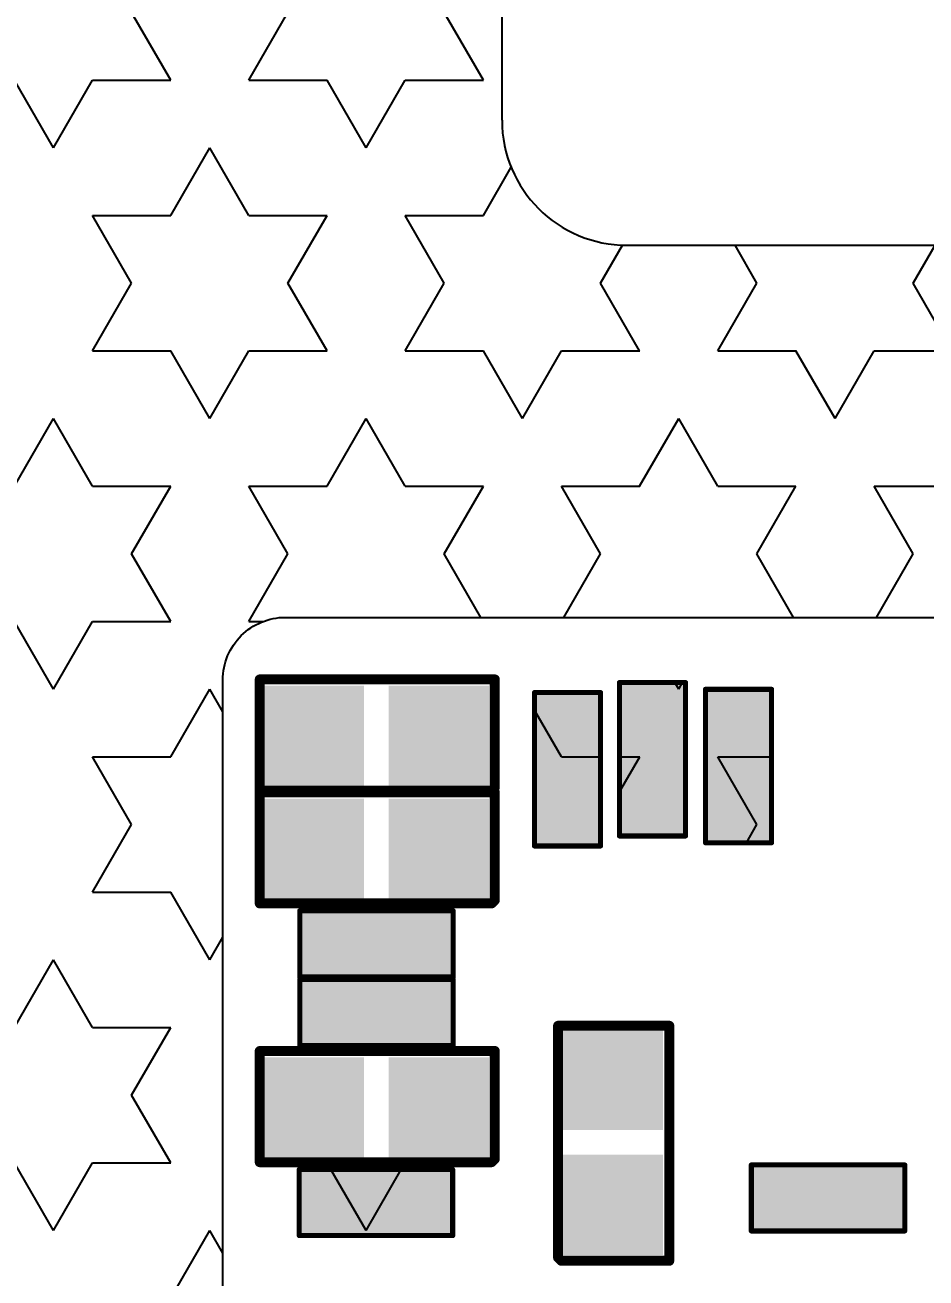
# Model space of a CAD drawing. Header units: inches. Extents: x 265 to 1423, y -753 to -394.
# Drawn here: x 700.71 to 707.91, y -585.49 to -575.47 of the extents above; entities that cross this region are included whole.
import ezdxf

# ---------------------------------------------------------------- set-up
doc = ezdxf.new("R2010")
doc.units = ezdxf.units.IN
doc.header["$LTSCALE"] = 0.909449
doc.header["$MEASUREMENT"] = 0
doc.header["$PDMODE"] = 3
doc.header["$PDSIZE"] = 0.3125
doc.layers.get('0').update_dxf_attribs({"linetype": 'CONTINUOUS'})
doc.layers.get('Defpoints').update_dxf_attribs({"linetype": 'CONTINUOUS'})
for name, color, linetype in [('DIM（标注）', 3, 'CONTINUOUS'), ('TOPLAYER', 1, 'CONTINUOUS'), ('TopOverlay', 2, 'CONTINUOUS'), ('TOPPASTE', 8, 'CONTINUOUS'), ('TOPSOLDER', 216, 'CONTINUOUS')]:
    doc.layers.add(name, color=color, linetype=linetype)
doc.styles.add('CCN-1', font='SimSun.ttf', dxfattribs={"width": 0.85})
doc.styles.add('宋体', font='SimSun.ttf', dxfattribs={"width": 0.8})
doc.dimstyles.new('DIM-CCN', dxfattribs={"dimscale": 0.9, "dimtxt": 1.7, "dimasz": 1.8, "dimexe": 1.5, "dimexo": 0.5, "dimgap": 0.3, "dimtad": 1, "dimzin": 0, "dimdsep": 46, "dimtxsty": 'CCN-1', "dimblk": 'OPEN30', "dimcen": 0.05, "dimclrd": 256, "dimclre": 256, "dimclrt": 256, "dimadec": 0, "dimazin": 0, "dimtfac": 1, "dimtofl": 0, "dimtmove": 0, "dimatfit": 3, "dimldrblk": 'OPEN30', "dimfxl": 1, "dimtolj": 1, "dimtzin": 0, "dimlwd": -1, "dimlwe": -1, "dimarcsym": 0})

# ---------------------------------------------------------------- blocks, each defined once
blk = doc.blocks.new('*D148')
at = {"layer": 'Defpoints', "color": 0, "transparency": 16777216}
for p in [(657.988, -545.595), (715.992, -545.595), (694.972, -606.521)]:
    blk.add_point(p, dxfattribs=at)
at = {"layer": 'DIM（标注）', "transparency": 16777216}
for p, q in [((715.542, -545.595), (657.088, -545.595)), ((657.988, -604.271), (657.988, -547.845)), ((694.522, -606.521), (657.088, -606.521))]:
    blk.add_line(p, q, dxfattribs=at)
for points in [[(657.613, -547.845), (658.363, -547.845), (657.988, -545.595)], [(657.613, -604.271), (658.363, -604.271), (657.988, -606.521)]]:
    blk.add_solid(points, dxfattribs=at)
at = {"layer": 'DIM（标注）', "transparency": 16777216, "insert": (656.505, -576.058), "char_height": 2.25, "attachment_point": 5, "rotation": 90, "style": '宋体'}
blk.add_mtext('\\A1;60.93%%P0.5', dxfattribs=at)
blk = doc.blocks.new('_Open30')
at = {"color": 0, "linetype": 'ByBlock', "lineweight": -2}
for p, q in [((-1, 0.2679), (0, 0)), ((0, 0), (-1, -0.2679)), ((0, 0), (-1, 0))]:
    blk.add_line(p, q, dxfattribs=at)
blk = doc.blocks.new('0402S_1')
at = {"layer": 'TOPLAYER'}
for points in [[(0.310452, 0.305018), (-0.289547, 0.305018), (0.310451, -0.29498), (-0.289547, -0.29498)], [(1.310449, 0.305018), (0.710451, 0.305018), (1.310449, -0.29498), (0.710451, -0.29498)]]:
    blk.add_solid(points, dxfattribs=at)
at = {"layer": 'TopOverlay', "const_width": 0.08001}
for points in [[(-0.421348, 0.457418), (-0.421348, -0.431582)], [(-0.421348, 0.457418), (1.458252, 0.457418)], [(1.458252, 0.457418), (1.458252, -0.406182)], [(-0.421348, -0.431582), (1.432852, -0.431582)], [(1.458252, -0.406182), (1.432852, -0.431582)]]:
    blk.add_lwpolyline(points, dxfattribs=at)
at = {"layer": 'TopOverlay', "const_width": 0.040005}
for points in [[(-0.44135, 0.457418, 1), (-0.401345, 0.457418, 1)], [(-0.44135, 0.457418, 1), (-0.401345, 0.457418, 1)], [(1.43825, 0.457418, 1), (1.478255, 0.457418, 1)], [(1.43825, 0.457418, 1), (1.478255, 0.457418, 1)], [(-0.44135, -0.431582, 1), (-0.401345, -0.431582, 1)], [(-0.44135, -0.431582, 1), (-0.401345, -0.431582, 1)], [(1.41285, -0.431582, 1), (1.452855, -0.431582, 1)], [(1.41285, -0.431582, 1), (1.452855, -0.431582, 1)], [(1.43825, -0.406182, 1), (1.478255, -0.406182, 1)], [(1.43825, -0.406182, 1), (1.478255, -0.406182, 1)]]:
    blk.add_lwpolyline(points, format="xyb", close=True, dxfattribs=at)
at = {"layer": 'TOPPASTE'}
for points in [[(0.310452, 0.305018), (-0.289547, 0.305018), (0.310451, -0.29498), (-0.289547, -0.29498)], [(1.310449, 0.305018), (0.710451, 0.305018), (1.310449, -0.29498), (0.710451, -0.29498)]]:
    blk.add_solid(points, dxfattribs=at)
at = {"layer": 'TOPSOLDER'}
for points in [[(0.412052, 0.406618), (-0.391147, 0.406618), (0.412051, -0.39658), (-0.391147, -0.39658)], [(1.412049, 0.406618), (0.608851, 0.406618), (1.412049, -0.39658), (0.608851, -0.39658)]]:
    blk.add_solid(points, dxfattribs=at)
blk = doc.blocks.new('0201S_2')
at = {"layer": 'TOPLAYER'}
for points in [[(-0.215737, -0.140134), (0.184262, -0.140134), (-0.215737, 0.159865), (0.184262, 0.159865)], [(0.384261, -0.140134), (0.784261, -0.140134), (0.384261, 0.159865), (0.784261, 0.159865)]]:
    blk.add_solid(points, dxfattribs=at)
at = {"layer": 'TopOverlay', "const_width": 0.04064}
for points in [[(-0.327599, 0.273797), (-0.327599, -0.254193)], [(-0.327599, 0.273797), (-0.102809, 0.273797)], [(-0.325364, 0.273797), (-0.058689, 0.273797)], [(-0.215534, 0.273797), (0.887461, 0.273797)], [(0.887461, 0.273797), (0.899526, 0.273797)], [(0.899526, 0.273797), (0.899526, -0.254523)], [(-0.327269, -0.254523), (0.899526, -0.254523)]]:
    blk.add_lwpolyline(points, dxfattribs=at)
at = {"layer": 'TopOverlay', "const_width": 0.02032}
for points in [[(-0.337759, 0.273797, 1), (-0.317439, 0.273797, 1)], [(-0.337759, 0.273797, 1), (-0.317439, 0.273797, 1)], [(-0.335524, 0.273797, 1), (-0.315204, 0.273797, 1)], [(-0.225694, 0.273797, 1), (-0.205374, 0.273797, 1)], [(-0.112969, 0.273797, 1), (-0.092649, 0.273797, 1)], [(-0.068849, 0.273797, 1), (-0.048529, 0.273797, 1)], [(0.877301, 0.273797, 1), (0.897621, 0.273797, 1)], [(0.877301, 0.273797, 1), (0.897621, 0.273797, 1)], [(0.889366, 0.273797, 1), (0.909686, 0.273797, 1)], [(0.889366, 0.273797, 1), (0.909686, 0.273797, 1)], [(-0.337759, -0.254193, 1), (-0.317439, -0.254193, 1)], [(-0.337429, -0.254523, 1), (-0.317109, -0.254523, 1)], [(0.889366, -0.254523, 1), (0.909686, -0.254523, 1)], [(0.889366, -0.254523, 1), (0.909686, -0.254523, 1)]]:
    blk.add_lwpolyline(points, format="xyb", close=True, dxfattribs=at)
at = {"layer": 'TOPPASTE'}
for points in [[(-0.215737, -0.140134), (0.184262, -0.140134), (-0.215737, 0.159865), (0.184262, 0.159865)], [(0.384261, -0.140134), (0.784261, -0.140134), (0.384261, 0.159865), (0.784261, 0.159865)]]:
    blk.add_solid(points, dxfattribs=at)
at = {"layer": 'TOPSOLDER'}
for points in [[(-0.317337, -0.241734), (0.285862, -0.241734), (-0.317337, 0.261465), (0.285862, 0.261465)], [(0.282661, -0.241734), (0.885861, -0.241734), (0.282661, 0.261465), (0.885861, 0.261465)]]:
    blk.add_solid(points, dxfattribs=at)
blk = doc.blocks.new('0201S_3')
at = {"layer": 'TOPLAYER'}
for points in [[(-0.215737, -0.140134), (0.184262, -0.140134), (-0.215737, 0.159865), (0.184262, 0.159865)], [(0.384261, -0.140134), (0.784261, -0.140134), (0.384261, 0.159865), (0.784261, 0.159865)]]:
    blk.add_solid(points, dxfattribs=at)
at = {"layer": 'TopOverlay', "const_width": 0.04064}
for points in [[(-0.327599, 0.273797), (-0.327599, -0.254193)], [(-0.327599, 0.273797), (-0.102809, 0.273797)], [(-0.325364, 0.273797), (-0.058689, 0.273797)], [(-0.215534, 0.273797), (0.887461, 0.273797)], [(0.887461, 0.273797), (0.899526, 0.273797)], [(0.899526, 0.273797), (0.899526, -0.254523)], [(-0.327269, -0.254523), (0.899526, -0.254523)]]:
    blk.add_lwpolyline(points, dxfattribs=at)
at = {"layer": 'TopOverlay', "const_width": 0.02032}
for points in [[(-0.337759, 0.273797, 1), (-0.317439, 0.273797, 1)], [(-0.337759, 0.273797, 1), (-0.317439, 0.273797, 1)], [(-0.335524, 0.273797, 1), (-0.315204, 0.273797, 1)], [(-0.225694, 0.273797, 1), (-0.205374, 0.273797, 1)], [(-0.112969, 0.273797, 1), (-0.092649, 0.273797, 1)], [(-0.068849, 0.273797, 1), (-0.048529, 0.273797, 1)], [(0.877301, 0.273797, 1), (0.897621, 0.273797, 1)], [(0.877301, 0.273797, 1), (0.897621, 0.273797, 1)], [(0.889366, 0.273797, 1), (0.909686, 0.273797, 1)], [(0.889366, 0.273797, 1), (0.909686, 0.273797, 1)], [(-0.337759, -0.254193, 1), (-0.317439, -0.254193, 1)], [(-0.337429, -0.254523, 1), (-0.317109, -0.254523, 1)], [(0.889366, -0.254523, 1), (0.909686, -0.254523, 1)], [(0.889366, -0.254523, 1), (0.909686, -0.254523, 1)]]:
    blk.add_lwpolyline(points, format="xyb", close=True, dxfattribs=at)
at = {"layer": 'TOPPASTE'}
for points in [[(-0.215737, -0.140134), (0.184262, -0.140134), (-0.215737, 0.159865), (0.184262, 0.159865)], [(0.384261, -0.140134), (0.784261, -0.140134), (0.384261, 0.159865), (0.784261, 0.159865)]]:
    blk.add_solid(points, dxfattribs=at)
at = {"layer": 'TOPSOLDER'}
for points in [[(-0.317337, -0.241734), (0.285862, -0.241734), (-0.317337, 0.261465), (0.285862, 0.261465)], [(0.282661, -0.241734), (0.885861, -0.241734), (0.282661, 0.261465), (0.885861, 0.261465)]]:
    blk.add_solid(points, dxfattribs=at)
blk = doc.blocks.new('0402S_4')
at = {"layer": 'TOPLAYER'}
for points in [[(0.310452, 0.305018), (-0.289547, 0.305018), (0.310451, -0.29498), (-0.289547, -0.29498)], [(1.310449, 0.305018), (0.710451, 0.305018), (1.310449, -0.29498), (0.710451, -0.29498)]]:
    blk.add_solid(points, dxfattribs=at)
at = {"layer": 'TopOverlay', "const_width": 0.08001}
for points in [[(-0.421348, 0.457418), (-0.421348, -0.431582)], [(-0.421348, 0.457418), (1.458252, 0.457418)], [(1.458252, 0.457418), (1.458252, -0.406182)], [(-0.421348, -0.431582), (1.432852, -0.431582)], [(1.458252, -0.406182), (1.432852, -0.431582)]]:
    blk.add_lwpolyline(points, dxfattribs=at)
at = {"layer": 'TopOverlay', "const_width": 0.040005}
for points in [[(-0.44135, 0.457418, 1), (-0.401345, 0.457418, 1)], [(-0.44135, 0.457418, 1), (-0.401345, 0.457418, 1)], [(1.43825, 0.457418, 1), (1.478255, 0.457418, 1)], [(1.43825, 0.457418, 1), (1.478255, 0.457418, 1)], [(-0.44135, -0.431582, 1), (-0.401345, -0.431582, 1)], [(-0.44135, -0.431582, 1), (-0.401345, -0.431582, 1)], [(1.41285, -0.431582, 1), (1.452855, -0.431582, 1)], [(1.41285, -0.431582, 1), (1.452855, -0.431582, 1)], [(1.43825, -0.406182, 1), (1.478255, -0.406182, 1)], [(1.43825, -0.406182, 1), (1.478255, -0.406182, 1)]]:
    blk.add_lwpolyline(points, format="xyb", close=True, dxfattribs=at)
at = {"layer": 'TOPPASTE'}
for points in [[(0.310452, 0.305018), (-0.289547, 0.305018), (0.310451, -0.29498), (-0.289547, -0.29498)], [(1.310449, 0.305018), (0.710451, 0.305018), (1.310449, -0.29498), (0.710451, -0.29498)]]:
    blk.add_solid(points, dxfattribs=at)
at = {"layer": 'TOPSOLDER'}
for points in [[(0.412052, 0.406618), (-0.391147, 0.406618), (0.412051, -0.39658), (-0.391147, -0.39658)], [(1.412049, 0.406618), (0.608851, 0.406618), (1.412049, -0.39658), (0.608851, -0.39658)]]:
    blk.add_solid(points, dxfattribs=at)
blk = doc.blocks.new('0201S_5')
at = {"layer": 'TOPLAYER'}
for points in [[(-0.215737, -0.140134), (0.184262, -0.140134), (-0.215737, 0.159865), (0.184262, 0.159865)], [(0.384261, -0.140134), (0.784261, -0.140134), (0.384261, 0.159865), (0.784261, 0.159865)]]:
    blk.add_solid(points, dxfattribs=at)
at = {"layer": 'TopOverlay', "const_width": 0.04064}
for points in [[(-0.102809, 0.273797), (-0.327599, 0.273797)], [(-0.327599, -0.254193), (-0.327599, 0.273797)], [(-0.058689, 0.273797), (-0.325364, 0.273797)], [(0.887461, 0.273797), (-0.215534, 0.273797)], [(0.899526, 0.273797), (0.887461, 0.273797)], [(0.899526, -0.254523), (0.899526, 0.273797)], [(0.899526, -0.254523), (-0.327269, -0.254523)]]:
    blk.add_lwpolyline(points, dxfattribs=at)
at = {"layer": 'TopOverlay', "const_width": 0.02032}
for points in [[(-0.337759, 0.273797, 1), (-0.317439, 0.273797, 1)], [(-0.337759, 0.273797, 1), (-0.317439, 0.273797, 1)], [(-0.335524, 0.273797, 1), (-0.315204, 0.273797, 1)], [(-0.225694, 0.273797, 1), (-0.205374, 0.273797, 1)], [(-0.112969, 0.273797, 1), (-0.092649, 0.273797, 1)], [(-0.068849, 0.273797, 1), (-0.048529, 0.273797, 1)], [(0.877301, 0.273797, 1), (0.897621, 0.273797, 1)], [(0.877301, 0.273797, 1), (0.897621, 0.273797, 1)], [(0.889366, 0.273797, 1), (0.909686, 0.273797, 1)], [(0.889366, 0.273797, 1), (0.909686, 0.273797, 1)], [(-0.337759, -0.254193, 1), (-0.317439, -0.254193, 1)], [(-0.337429, -0.254523, 1), (-0.317109, -0.254523, 1)], [(0.889366, -0.254523, 1), (0.909686, -0.254523, 1)], [(0.889366, -0.254523, 1), (0.909686, -0.254523, 1)]]:
    blk.add_lwpolyline(points, format="xyb", close=True, dxfattribs=at)
at = {"layer": 'TOPPASTE'}
for points in [[(-0.215737, -0.140134), (0.184262, -0.140134), (-0.215737, 0.159865), (0.184262, 0.159865)], [(0.384261, -0.140134), (0.784261, -0.140134), (0.384261, 0.159865), (0.784261, 0.159865)]]:
    blk.add_solid(points, dxfattribs=at)
at = {"layer": 'TOPSOLDER'}
for points in [[(-0.317337, -0.241734), (0.285862, -0.241734), (-0.317337, 0.261465), (0.285862, 0.261465)], [(0.282661, -0.241734), (0.885861, -0.241734), (0.282661, 0.261465), (0.885861, 0.261465)]]:
    blk.add_solid(points, dxfattribs=at)
blk = doc.blocks.new('0201S_6')
at = {"layer": 'TOPLAYER'}
for points in [[(-0.215737, -0.140134), (0.184262, -0.140134), (-0.215737, 0.159865), (0.184262, 0.159865)], [(0.384261, -0.140134), (0.784261, -0.140134), (0.384261, 0.159865), (0.784261, 0.159865)]]:
    blk.add_solid(points, dxfattribs=at)
at = {"layer": 'TopOverlay', "const_width": 0.04064}
for points in [[(-0.102809, 0.273797), (-0.327599, 0.273797)], [(-0.327599, 0.273797), (-0.327599, -0.254193)], [(-0.058689, 0.273797), (-0.325364, 0.273797)], [(0.887461, 0.273797), (-0.215534, 0.273797)], [(0.899526, 0.273797), (0.887461, 0.273797)], [(0.899526, 0.273797), (0.899526, -0.254523)], [(0.899526, -0.254523), (-0.327269, -0.254523)]]:
    blk.add_lwpolyline(points, dxfattribs=at)
at = {"layer": 'TopOverlay', "const_width": 0.02032}
for points in [[(-0.337759, 0.273797, 1), (-0.317439, 0.273797, 1)], [(-0.337759, 0.273797, 1), (-0.317439, 0.273797, 1)], [(-0.335524, 0.273797, 1), (-0.315204, 0.273797, 1)], [(-0.225694, 0.273797, 1), (-0.205374, 0.273797, 1)], [(-0.112969, 0.273797, 1), (-0.092649, 0.273797, 1)], [(-0.068849, 0.273797, 1), (-0.048529, 0.273797, 1)], [(0.877301, 0.273797, 1), (0.897621, 0.273797, 1)], [(0.877301, 0.273797, 1), (0.897621, 0.273797, 1)], [(0.889366, 0.273797, 1), (0.909686, 0.273797, 1)], [(0.889366, 0.273797, 1), (0.909686, 0.273797, 1)], [(-0.337759, -0.254193, 1), (-0.317439, -0.254193, 1)], [(-0.337429, -0.254523, 1), (-0.317109, -0.254523, 1)], [(0.889366, -0.254523, 1), (0.909686, -0.254523, 1)], [(0.889366, -0.254523, 1), (0.909686, -0.254523, 1)]]:
    blk.add_lwpolyline(points, format="xyb", close=True, dxfattribs=at)
at = {"layer": 'TOPPASTE'}
for points in [[(-0.215737, -0.140134), (0.184262, -0.140134), (-0.215737, 0.159865), (0.184262, 0.159865)], [(0.384261, -0.140134), (0.784261, -0.140134), (0.384261, 0.159865), (0.784261, 0.159865)]]:
    blk.add_solid(points, dxfattribs=at)
at = {"layer": 'TOPSOLDER'}
for points in [[(-0.317337, -0.241734), (0.285862, -0.241734), (-0.317337, 0.261465), (0.285862, 0.261465)], [(0.282661, -0.241734), (0.885861, -0.241734), (0.282661, 0.261465), (0.885861, 0.261465)]]:
    blk.add_solid(points, dxfattribs=at)
blk = doc.blocks.new('0201S_7')
at = {"layer": 'TOPLAYER'}
for points in [[(-0.215737, -0.140134), (0.184262, -0.140134), (-0.215737, 0.159865), (0.184262, 0.159865)], [(0.384261, -0.140134), (0.784261, -0.140134), (0.384261, 0.159865), (0.784261, 0.159865)]]:
    blk.add_solid(points, dxfattribs=at)
at = {"layer": 'TopOverlay', "const_width": 0.04064}
for points in [[(-0.327599, 0.273797), (-0.327599, -0.254193)], [(-0.102809, 0.273797), (-0.327599, 0.273797)], [(-0.058689, 0.273797), (-0.325364, 0.273797)], [(0.887461, 0.273797), (-0.215534, 0.273797)], [(0.899526, 0.273797), (0.887461, 0.273797)], [(0.899526, 0.273797), (0.899526, -0.254523)], [(0.899526, -0.254523), (-0.327269, -0.254523)]]:
    blk.add_lwpolyline(points, dxfattribs=at)
at = {"layer": 'TopOverlay', "const_width": 0.02032}
for points in [[(-0.337759, 0.273797, 1), (-0.317439, 0.273797, 1)], [(-0.337759, 0.273797, 1), (-0.317439, 0.273797, 1)], [(-0.335524, 0.273797, 1), (-0.315204, 0.273797, 1)], [(-0.225694, 0.273797, 1), (-0.205374, 0.273797, 1)], [(-0.112969, 0.273797, 1), (-0.092649, 0.273797, 1)], [(-0.068849, 0.273797, 1), (-0.048529, 0.273797, 1)], [(0.877301, 0.273797, 1), (0.897621, 0.273797, 1)], [(0.877301, 0.273797, 1), (0.897621, 0.273797, 1)], [(0.889366, 0.273797, 1), (0.909686, 0.273797, 1)], [(0.889366, 0.273797, 1), (0.909686, 0.273797, 1)], [(-0.337759, -0.254193, 1), (-0.317439, -0.254193, 1)], [(-0.337429, -0.254523, 1), (-0.317109, -0.254523, 1)], [(0.889366, -0.254523, 1), (0.909686, -0.254523, 1)], [(0.889366, -0.254523, 1), (0.909686, -0.254523, 1)]]:
    blk.add_lwpolyline(points, format="xyb", close=True, dxfattribs=at)
at = {"layer": 'TOPPASTE'}
for points in [[(-0.215737, -0.140134), (0.184262, -0.140134), (-0.215737, 0.159865), (0.184262, 0.159865)], [(0.384261, -0.140134), (0.784261, -0.140134), (0.384261, 0.159865), (0.784261, 0.159865)]]:
    blk.add_solid(points, dxfattribs=at)
at = {"layer": 'TOPSOLDER'}
for points in [[(-0.317337, -0.241734), (0.285862, -0.241734), (-0.317337, 0.261465), (0.285862, 0.261465)], [(0.282661, -0.241734), (0.885861, -0.241734), (0.282661, 0.261465), (0.885861, 0.261465)]]:
    blk.add_solid(points, dxfattribs=at)
blk = doc.blocks.new('0201S_12')
at = {"layer": 'TOPLAYER'}
for points in [[(-0.215737, -0.140134), (0.184262, -0.140134), (-0.215737, 0.159865), (0.184262, 0.159865)], [(0.384261, -0.140134), (0.784261, -0.140134), (0.384261, 0.159865), (0.784261, 0.159865)]]:
    blk.add_solid(points, dxfattribs=at)
at = {"layer": 'TopOverlay', "const_width": 0.04064}
for points in [[(-0.102809, 0.273797), (-0.327599, 0.273797)], [(-0.327599, -0.254193), (-0.327599, 0.273797)], [(-0.058689, 0.273797), (-0.325364, 0.273797)], [(0.887461, 0.273797), (-0.215534, 0.273797)], [(0.899526, 0.273797), (0.887461, 0.273797)], [(0.899526, -0.254523), (0.899526, 0.273797)], [(0.899526, -0.254523), (-0.327269, -0.254523)]]:
    blk.add_lwpolyline(points, dxfattribs=at)
at = {"layer": 'TopOverlay', "const_width": 0.02032}
for points in [[(-0.337759, 0.273797, 1), (-0.317439, 0.273797, 1)], [(-0.337759, 0.273797, 1), (-0.317439, 0.273797, 1)], [(-0.335524, 0.273797, 1), (-0.315204, 0.273797, 1)], [(-0.225694, 0.273797, 1), (-0.205374, 0.273797, 1)], [(-0.112969, 0.273797, 1), (-0.092649, 0.273797, 1)], [(-0.068849, 0.273797, 1), (-0.048529, 0.273797, 1)], [(0.877301, 0.273797, 1), (0.897621, 0.273797, 1)], [(0.877301, 0.273797, 1), (0.897621, 0.273797, 1)], [(0.889366, 0.273797, 1), (0.909686, 0.273797, 1)], [(0.889366, 0.273797, 1), (0.909686, 0.273797, 1)], [(-0.337759, -0.254193, 1), (-0.317439, -0.254193, 1)], [(-0.337429, -0.254523, 1), (-0.317109, -0.254523, 1)], [(0.889366, -0.254523, 1), (0.909686, -0.254523, 1)], [(0.889366, -0.254523, 1), (0.909686, -0.254523, 1)]]:
    blk.add_lwpolyline(points, format="xyb", close=True, dxfattribs=at)
at = {"layer": 'TOPPASTE'}
for points in [[(-0.215737, -0.140134), (0.184262, -0.140134), (-0.215737, 0.159865), (0.184262, 0.159865)], [(0.384261, -0.140134), (0.784261, -0.140134), (0.384261, 0.159865), (0.784261, 0.159865)]]:
    blk.add_solid(points, dxfattribs=at)
at = {"layer": 'TOPSOLDER'}
for points in [[(-0.317337, -0.241734), (0.285862, -0.241734), (-0.317337, 0.261465), (0.285862, 0.261465)], [(0.282661, -0.241734), (0.885861, -0.241734), (0.282661, 0.261465), (0.885861, 0.261465)]]:
    blk.add_solid(points, dxfattribs=at)
blk = doc.blocks.new('0201S_13')
at = {"layer": 'TOPLAYER'}
for points in [[(-0.215737, -0.140134), (0.184262, -0.140134), (-0.215737, 0.159865), (0.184262, 0.159865)], [(0.384261, -0.140134), (0.784261, -0.140134), (0.384261, 0.159865), (0.784261, 0.159865)]]:
    blk.add_solid(points, dxfattribs=at)
at = {"layer": 'TopOverlay', "const_width": 0.04064}
for points in [[(-0.327599, 0.273797), (-0.102809, 0.273797)], [(-0.327599, 0.273797), (-0.327599, -0.254193)], [(-0.325364, 0.273797), (-0.058689, 0.273797)], [(-0.215534, 0.273797), (0.887461, 0.273797)], [(0.887461, 0.273797), (0.899526, 0.273797)], [(0.899526, 0.273797), (0.899526, -0.254523)], [(-0.327269, -0.254523), (0.899526, -0.254523)]]:
    blk.add_lwpolyline(points, dxfattribs=at)
at = {"layer": 'TopOverlay', "const_width": 0.02032}
for points in [[(-0.337759, 0.273797, 1), (-0.317439, 0.273797, 1)], [(-0.337759, 0.273797, 1), (-0.317439, 0.273797, 1)], [(-0.335524, 0.273797, 1), (-0.315204, 0.273797, 1)], [(-0.225694, 0.273797, 1), (-0.205374, 0.273797, 1)], [(-0.112969, 0.273797, 1), (-0.092649, 0.273797, 1)], [(-0.068849, 0.273797, 1), (-0.048529, 0.273797, 1)], [(0.877301, 0.273797, 1), (0.897621, 0.273797, 1)], [(0.877301, 0.273797, 1), (0.897621, 0.273797, 1)], [(0.889366, 0.273797, 1), (0.909686, 0.273797, 1)], [(0.889366, 0.273797, 1), (0.909686, 0.273797, 1)], [(-0.337759, -0.254193, 1), (-0.317439, -0.254193, 1)], [(-0.337429, -0.254523, 1), (-0.317109, -0.254523, 1)], [(0.889366, -0.254523, 1), (0.909686, -0.254523, 1)], [(0.889366, -0.254523, 1), (0.909686, -0.254523, 1)]]:
    blk.add_lwpolyline(points, format="xyb", close=True, dxfattribs=at)
at = {"layer": 'TOPPASTE'}
for points in [[(-0.215737, -0.140134), (0.184262, -0.140134), (-0.215737, 0.159865), (0.184262, 0.159865)], [(0.384261, -0.140134), (0.784261, -0.140134), (0.384261, 0.159865), (0.784261, 0.159865)]]:
    blk.add_solid(points, dxfattribs=at)
at = {"layer": 'TOPSOLDER'}
for points in [[(-0.317337, -0.241734), (0.285862, -0.241734), (-0.317337, 0.261465), (0.285862, 0.261465)], [(0.282661, -0.241734), (0.885861, -0.241734), (0.282661, 0.261465), (0.885861, 0.261465)]]:
    blk.add_solid(points, dxfattribs=at)
blk = doc.blocks.new('0402S_19')
at = {"layer": 'TOPLAYER'}
for points in [[(0.310452, 0.305018), (-0.289547, 0.305018), (0.310451, -0.29498), (-0.289547, -0.29498)], [(1.310449, 0.305018), (0.710451, 0.305018), (1.310449, -0.29498), (0.710451, -0.29498)]]:
    blk.add_solid(points, dxfattribs=at)
at = {"layer": 'TopOverlay', "const_width": 0.08001}
for points in [[(-0.421348, 0.457418), (-0.421348, -0.431582)], [(-0.421348, 0.457418), (1.458252, 0.457418)], [(1.458252, 0.457418), (1.458252, -0.406182)], [(-0.421348, -0.431582), (1.432852, -0.431582)], [(1.458252, -0.406182), (1.432852, -0.431582)]]:
    blk.add_lwpolyline(points, dxfattribs=at)
at = {"layer": 'TopOverlay', "const_width": 0.040005}
for points in [[(-0.44135, 0.457418, 1), (-0.401345, 0.457418, 1)], [(-0.44135, 0.457418, 1), (-0.401345, 0.457418, 1)], [(1.43825, 0.457418, 1), (1.478255, 0.457418, 1)], [(1.43825, 0.457418, 1), (1.478255, 0.457418, 1)], [(-0.44135, -0.431582, 1), (-0.401345, -0.431582, 1)], [(-0.44135, -0.431582, 1), (-0.401345, -0.431582, 1)], [(1.41285, -0.431582, 1), (1.452855, -0.431582, 1)], [(1.41285, -0.431582, 1), (1.452855, -0.431582, 1)], [(1.43825, -0.406182, 1), (1.478255, -0.406182, 1)], [(1.43825, -0.406182, 1), (1.478255, -0.406182, 1)]]:
    blk.add_lwpolyline(points, format="xyb", close=True, dxfattribs=at)
at = {"layer": 'TOPPASTE'}
for points in [[(0.310452, 0.305018), (-0.289547, 0.305018), (0.310451, -0.29498), (-0.289547, -0.29498)], [(1.310449, 0.305018), (0.710451, 0.305018), (1.310449, -0.29498), (0.710451, -0.29498)]]:
    blk.add_solid(points, dxfattribs=at)
at = {"layer": 'TOPSOLDER'}
for points in [[(0.412052, 0.406618), (-0.391147, 0.406618), (0.412051, -0.39658), (-0.391147, -0.39658)], [(1.412049, 0.406618), (0.608851, 0.406618), (1.412049, -0.39658), (0.608851, -0.39658)]]:
    blk.add_solid(points, dxfattribs=at)
blk = doc.blocks.new('0402S_9')
at = {"layer": 'TOPLAYER'}
for points in [[(0.310451, 0.305018), (-0.289547, 0.305018), (0.310452, -0.29498), (-0.289547, -0.29498)], [(1.310449, 0.305018), (0.710451, 0.305018), (1.310449, -0.29498), (0.710451, -0.29498)]]:
    blk.add_solid(points, dxfattribs=at)
at = {"layer": 'TopOverlay', "const_width": 0.08001}
for points in [[(1.458252, 0.457418), (-0.421348, 0.457418)], [(-0.421348, -0.431582), (-0.421348, 0.457418)], [(1.458252, -0.406182), (1.458252, 0.457418)], [(1.432852, -0.431582), (-0.421348, -0.431582)], [(1.432852, -0.431582), (1.458252, -0.406182)]]:
    blk.add_lwpolyline(points, dxfattribs=at)
at = {"layer": 'TopOverlay', "const_width": 0.040005}
for points in [[(-0.44135, 0.457418, 1), (-0.401345, 0.457418, 1)], [(-0.44135, 0.457418, 1), (-0.401345, 0.457418, 1)], [(1.43825, 0.457418, 1), (1.478255, 0.457418, 1)], [(1.43825, 0.457418, 1), (1.478255, 0.457418, 1)], [(-0.44135, -0.431582, 1), (-0.401345, -0.431582, 1)], [(-0.44135, -0.431582, 1), (-0.401345, -0.431582, 1)], [(1.41285, -0.431582, 1), (1.452855, -0.431582, 1)], [(1.41285, -0.431582, 1), (1.452855, -0.431582, 1)], [(1.43825, -0.406182, 1), (1.478255, -0.406182, 1)], [(1.43825, -0.406182, 1), (1.478255, -0.406182, 1)]]:
    blk.add_lwpolyline(points, format="xyb", close=True, dxfattribs=at)
at = {"layer": 'TOPPASTE'}
for points in [[(0.310451, 0.305018), (-0.289547, 0.305018), (0.310452, -0.29498), (-0.289547, -0.29498)], [(1.310449, 0.305018), (0.710451, 0.305018), (1.310449, -0.29498), (0.710451, -0.29498)]]:
    blk.add_solid(points, dxfattribs=at)
at = {"layer": 'TOPSOLDER'}
for points in [[(0.412051, 0.406618), (-0.391147, 0.406618), (0.412052, -0.39658), (-0.391147, -0.39658)], [(1.412049, 0.406618), (0.608851, 0.406618), (1.412049, -0.39658), (0.608851, -0.39658)]]:
    blk.add_solid(points, dxfattribs=at)

msp = doc.modelspace()

# ---------------------------------------------------------------- hatches: boundary and pattern name
h = msp.add_hatch()
h.set_pattern_fill('STARS', color=5, scale=5, style=0)
h.paths.add_polyline_path([(704.525, -554.595, -0.414214), (707.525, -551.595), (715.392, -551.595), (715.392, -547.595), (707.525, -547.595, 0.414214), (700.525, -554.595), (700.525, -576.227, -0.414214), (699.525, -577.227), (691.825, -577.227, 0.414214), (689.825, -579.227), (689.825, -594.686), (717.594, -594.686, 0.01912), (718.528, -593.245), (718.528, -580.227, 0.414214), (715.528, -577.227), (705.525, -577.227, -0.414214), (704.525, -576.227)])
h.paths.add_polyline_path([(704.467, -581.583), (704.467, -581.563), (704.456, -581.575, -0.114448), (704.46, -581.582, 0.082583)], flags=0)
h.paths.add_polyline_path([(704.795, -580.805), (705.303, -580.805, -1.056683), (705.323, -580.806, -0.446875), (705.313, -580.817), (705.313, -580.907, -1), (705.313, -580.927), (705.313, -581.019, -1), (705.313, -581.04), (705.313, -581.063, -1), (705.313, -581.084), (705.313, -582.01, -0.615346), (705.321, -582.026, -1.381745), (705.303, -582.032), (704.795, -582.032, -2.414214), (704.785, -582.022), (704.785, -580.815, -0.676517), (704.778, -580.798, -0.676517)], flags=0)
h.paths.add_polyline_path([(705.982, -580.725, -2.414214), (705.993, -580.735), (705.993, -581.941, -0.676517), (706, -581.959, -0.676517), (705.982, -581.952), (705.474, -581.952, -1.056683), (705.454, -581.951, -0.446875), (705.464, -581.939), (705.464, -581.85, -1), (705.464, -581.829), (705.464, -581.737, -1), (705.464, -581.717), (705.464, -581.693, -1), (705.464, -581.673), (705.464, -580.747, -0.615346), (705.456, -580.731, -1.381745), (705.474, -580.725)], flags=0)
h.paths.add_polyline_path([(705.456, -580.731, -0.61535), (705.464, -580.714), (705.464, -580.714, 0.000003), (705.464, -580.714, -0.615346), (705.473, -580.731, -1.980676)], flags=0)
h.paths.add_polyline_path([(705.313, -580.815, -1), (705.313, -580.795, -1)], flags=0)
h.paths.add_polyline_path([(705.993, -580.714, 1), (705.993, -580.735, 1)], flags=0)
h.paths.add_polyline_path([(706.162, -580.778), (706.67, -580.778, -2.414214), (706.68, -580.789), (706.68, -581.995, -0.676517), (706.687, -582.013, -0.676517), (706.67, -582.006), (706.162, -582.006, -1.056683), (706.142, -582.004, -0.446875), (706.152, -581.993), (706.152, -581.904, -1), (706.152, -581.883), (706.152, -581.791, -1), (706.152, -581.771), (706.152, -581.747, -1), (706.152, -581.726), (706.152, -580.801, -0.615346), (706.144, -580.784, -1.381745)], flags=0)
h.paths.add_polyline_path([(706.16, -580.784, -0.61535), (706.152, -580.801), (706.152, -580.801, 0.000003), (706.152, -580.801, -0.615346), (706.144, -580.784, -1.980676)], flags=0)
h.paths.add_polyline_path([(704.467, -582.485), (704.467, -582.465), (704.456, -582.476, -0.114448), (704.46, -582.484, 0.082583)], flags=0)
h.paths.add_polyline_path([(704.487, -582.465, 1), (704.447, -582.465, 0.082589), (704.448, -582.471, -0.231924), (704.46, -582.484, 0.5144)], flags=0)
h.paths.add_polyline_path([(706.68, -580.789, 1), (706.68, -580.768, 1)], flags=0)
h.paths.add_polyline_path([(704.785, -582.022, -1), (704.785, -582.042, -1)], flags=0)
h.paths.add_polyline_path([(705.464, -581.942, -1), (705.464, -581.962, -1)], flags=0)
h.paths.add_polyline_path([(705.321, -582.026, -0.61535), (705.313, -582.042), (705.313, -582.042, 0.000003), (705.313, -582.042, -0.615346), (705.305, -582.026, -1.980676)], flags=0)
h.paths.add_polyline_path([(703.029, -582.55), (703.122, -582.55, -1), (703.142, -582.55), (703.166, -582.55, -1), (703.186, -582.55), (704.112, -582.55, -0.615346), (704.128, -582.542, -1.381745), (704.134, -582.56), (704.134, -583.068, -1), (704.134, -583.089), (704.134, -583.089, -1), (704.134, -583.11), (704.134, -583.618, -2.414214), (704.124, -583.628), (702.918, -583.628, -0.676517), (702.9, -583.635, -0.676517), (702.907, -583.617), (702.907, -583.11, -1), (702.907, -583.089), (702.907, -583.089, -0.19644), (702.9, -583.086, -0.676517), (702.907, -583.068), (702.907, -582.56, -1.056683), (702.908, -582.54, -0.446875), (702.919, -582.55), (703.009, -582.55, -1)], flags=0)
h.paths.add_polyline_path([(706.152, -581.995, -1), (706.152, -582.016, -1)], flags=0)
h.paths.add_polyline_path([(699.484, -582.192), (699.484, -589.981), (694.411, -589.981), (694.411, -582.192)], flags=16)
h.paths.add_polyline_path([(703.029, -582.55), (703.122, -582.55, -1), (703.142, -582.55), (703.166, -582.55, -1), (703.186, -582.55), (704.112, -582.55, -0.615346), (704.128, -582.542, -1.381745), (704.134, -582.56), (704.134, -583.068, -2.414214), (704.124, -583.079), (702.918, -583.079, -0.676517), (702.9, -583.086, -0.676517), (702.907, -583.068), (702.907, -582.56, -1.056683), (702.908, -582.54, -0.446875), (702.919, -582.55), (703.009, -582.55, -1)], flags=0)
h.paths.add_polyline_path([(703.029, -583.1), (703.122, -583.1, -1), (703.142, -583.1), (703.166, -583.1, -1), (703.186, -583.1), (704.112, -583.1, -0.615346), (704.128, -583.091, -1.381745), (704.134, -583.11), (704.134, -583.618, -2.414214), (704.124, -583.628), (702.918, -583.628, -0.676517), (702.9, -583.635, -0.676517), (702.907, -583.617), (702.907, -583.11, -1.056683), (702.908, -583.089, -0.446875), (702.919, -583.1), (703.009, -583.1, -1)], flags=0)
h.paths.add_polyline_path([(702.917, -583.1, -1), (702.897, -583.1, -1)], flags=0)
h.paths.add_polyline_path([(708.273, -580.679), (708.713, -580.679), (712.113, -580.679), (712.473, -580.679), (712.473, -581.879), (712.473, -583.079), (711.873, -583.079), (711.873, -583.529), (711.488, -583.529), (711.488, -583.979), (711.258, -583.979), (711.258, -583.529), (711.088, -583.529), (711.088, -583.979), (710.858, -583.979), (710.858, -583.429), (710.688, -583.429), (710.688, -583.979), (710.458, -583.979), (710.458, -583.429), (710.288, -583.429), (710.288, -583.979), (710.058, -583.979), (710.058, -583.429), (709.888, -583.429), (709.888, -583.979), (709.658, -583.979), (709.658, -583.529), (709.488, -583.529), (709.488, -583.979), (709.258, -583.979), (709.258, -583.529), (708.873, -583.529), (708.873, -583.079), (708.273, -583.079), (708.273, -581.329)], flags=0)
h.paths.add_polyline_path([(705.882, -583.469), (705.862, -583.469), (705.862, -583.489, 0.414221)], flags=0)
h.paths.add_polyline_path([(705.882, -585.349), (705.842, -585.349, 0.414221), (705.862, -585.369, 0.414221)], flags=0)
h.paths.add_polyline_path([(704.998, -585.369, 0.198917), (705.013, -585.363), (704.987, -585.338, -0.114448), (704.98, -585.342, 0.5144)], flags=0)
h.paths.add_polyline_path([(704.467, -584.555), (704.467, -584.535), (704.456, -584.546, -0.114448), (704.46, -584.554, 0.082583)], flags=0)
h.paths.add_polyline_path([(704.128, -583.091, -0.61535), (704.144, -583.1), (704.144, -583.1, 0.000003), (704.144, -583.1, -0.615346), (704.128, -583.108, -1.980676)], flags=0)
h.paths.add_polyline_path([(704.487, -584.535, 1), (704.447, -584.535, 0.082589), (704.448, -584.541, -0.231924), (704.46, -584.554, 0.5144)], flags=0)
h.paths.add_polyline_path([(704.998, -585.369, 1), (704.998, -585.329, 0.082589), (704.992, -585.33, -0.231924), (704.98, -585.342, 0.5144)], flags=0)
h.paths.add_polyline_path([(702.587, -584.54, 0.414206), (702.567, -584.56), (702.587, -584.56)], flags=0)
h.paths.add_polyline_path([(702.914, -584.62), (704.12, -584.62, -0.676517), (704.138, -584.613, -0.676517), (704.131, -584.63), (704.131, -585.138, -1.056683), (704.13, -585.158, -0.446875), (704.118, -585.148), (704.029, -585.148, -1), (704.009, -585.148), (703.916, -585.148, -1), (703.896, -585.148), (703.872, -585.148, -1), (703.852, -585.148), (702.926, -585.148, -0.615346), (702.91, -585.156, -1.381745), (702.904, -585.138), (702.904, -584.63, -2.414214)], flags=0)
h.paths.add_polyline_path([(702.894, -584.62, -1), (702.914, -584.62, -1)], flags=0)
h.paths.add_polyline_path([(702.607, -583.671), (704.447, -583.671, -1), (704.487, -583.671, -1), (704.447, -583.671), (702.607, -583.671, -1), (702.567, -583.671, -1)], flags=0)
h.paths.add_polyline_path([(708.383, -580.679), (708.533, -580.679), (708.533, -581.129), (708.383, -581.305)], flags=0)
h.paths.add_polyline_path([(708.563, -581.329), (712.183, -581.329), (712.183, -581.939), (711.973, -581.939), (711.937, -581.924), (711.903, -581.959), (711.903, -582.288), (708.843, -582.288), (708.843, -581.959), (708.809, -581.924), (708.773, -581.939), (708.563, -581.939)], flags=0)
h.paths.add_polyline_path([(706.529, -584.583), (707.735, -584.583, -0.676517), (707.753, -584.576, -0.676517), (707.746, -584.593), (707.746, -585.101, -1.056683), (707.745, -585.121, -0.446875), (707.733, -585.111), (707.644, -585.111, -1), (707.624, -585.111), (707.531, -585.111, -1), (707.511, -585.111), (707.487, -585.111, -1), (707.467, -585.111), (706.541, -585.111, -0.615346), (706.525, -585.119, -1.381745), (706.519, -585.101), (706.519, -584.593, -2.414214)], flags=0)
h.paths.add_polyline_path([(706.529, -584.583, -1), (706.509, -584.583, -1)], flags=0)
h.paths.add_polyline_path([(703.416, -585.651), (703.924, -585.651, -2.414214), (703.934, -585.661), (703.934, -586.868, -0.676517), (703.941, -586.885, -0.676517), (703.924, -586.878), (703.416, -586.878, -1.056683), (703.396, -586.877, -0.446875), (703.406, -586.866), (703.406, -586.776, -1), (703.406, -586.756), (703.406, -586.663, -1), (703.406, -586.643), (703.406, -586.619, -1), (703.406, -586.599), (703.406, -585.673, -0.615346), (703.398, -585.657, -1.381745)], flags=0)
h.paths.add_polyline_path([(703.414, -585.657, -1.980676), (703.398, -585.657, -1.980676)], flags=0)
h.paths.add_polyline_path([(703.178, -585.663, -0.446875), (703.168, -585.675), (703.168, -585.764, -1), (703.168, -585.785), (703.168, -585.877, -1), (703.168, -585.897), (703.168, -585.921, -1), (703.168, -585.941), (703.168, -586.867, -0.615346), (703.176, -586.883, -1.381745), (703.158, -586.889), (702.65, -586.889, -2.414214), (702.639, -586.879), (702.639, -585.673, -0.676517), (702.632, -585.655, -0.676517), (702.65, -585.662), (703.158, -585.662, -1.056683)], flags=0)
h.paths.add_polyline_path([(703.168, -585.652, 1), (703.168, -585.673)], flags=0)
h.paths.add_polyline_path([(706.525, -585.103, -1.980676), (706.525, -585.119, -1.980676)], flags=0)
h.paths.add_polyline_path([(703.934, -585.661, 1), (703.934, -585.641, 1)], flags=0)
h.paths.add_polyline_path([(704.037, -585.651), (704.545, -585.651, -2.414214), (704.556, -585.661), (704.556, -586.868, -0.676517), (704.563, -586.885, -0.676517), (704.545, -586.878), (704.037, -586.878, -1.056683), (704.017, -586.877, -0.446875), (704.027, -586.866), (704.027, -586.776, -1), (704.027, -586.756), (704.027, -586.663, -1), (704.027, -586.643), (704.027, -586.619, -1), (704.027, -586.599), (704.027, -585.673, -0.615346), (704.019, -585.657, -1.381745)], flags=0)
h.paths.add_polyline_path([(704.035, -585.657, -1.980676), (704.019, -585.657, -1.980676)], flags=0)
h.paths.add_polyline_path([(704.556, -585.661, 1), (704.556, -585.641, -1)], flags=0)
h.paths.add_polyline_path([(706.286, -585.821), (706.266, -585.821), (706.277, -585.832, -0.114448), (706.285, -585.827, 0.082583)], flags=0)
h.paths.add_polyline_path([(706.266, -585.801, 1), (706.266, -585.841, 0.082589), (706.272, -585.84, -0.231924), (706.285, -585.827, 0.5144)], flags=0)
h.paths.add_polyline_path([(706.271, -587.7, 0.414206), (706.291, -587.72), (706.291, -587.7)], flags=0)
h.paths.add_polyline_path([(705.402, -585.801, -1), (705.402, -585.841), (705.402, -587.68, -1), (705.402, -587.72, -1), (705.402, -587.68), (705.402, -585.841, -1)], flags=0)
h.paths.add_polyline_path([(707.891, -585.837), (707.871, -585.837), (707.871, -585.857, 0.414221)], flags=0)
h.paths.add_polyline_path([(707.891, -587.716), (707.851, -587.716, 0.414221), (707.871, -587.736, 0.414221)], flags=0)
h.paths.add_polyline_path([(707.008, -587.736, 0.198917), (707.022, -587.73), (706.996, -587.705, -0.114448), (706.989, -587.71, 0.5144)], flags=0)
h.paths.add_polyline_path([(706.386, -586.153), (706.894, -586.153, -2.414214), (706.905, -586.163), (706.905, -587.37, -0.676517), (706.912, -587.387, -0.676517), (706.894, -587.38), (706.386, -587.38, -1.056683), (706.366, -587.379, -0.446875), (706.376, -587.368), (706.376, -587.278, -1), (706.376, -587.258), (706.376, -587.166, -1), (706.376, -587.145), (706.376, -587.121, -1), (706.376, -587.101), (706.376, -586.175, -0.615346), (706.368, -586.159, -1.381745)], flags=0)
h.paths.add_polyline_path([(706.384, -586.159, -0.61535), (706.376, -586.175), (706.376, -586.175, 0.000003), (706.376, -586.175, -0.615346), (706.368, -586.159, -1.980676)], flags=0)
h.paths.add_polyline_path([(704.027, -586.868, -1), (704.027, -586.888, -1)], flags=0)
h.paths.add_polyline_path([(706.905, -586.163, -1), (706.905, -586.143, -1)], flags=0)
h.paths.add_polyline_path([(703.176, -586.883, -1.980676), (703.16, -586.883, -1.980676)], flags=0)
h.paths.add_polyline_path([(703.406, -586.868, -1), (703.406, -586.888, -1)], flags=0)
h.paths.add_polyline_path([(702.639, -586.9, -15.80908), (702.642, -586.899, -57.905032), (702.643, -586.899, -1.175361), (702.639, -586.879, -1)], flags=0)
h.paths.add_polyline_path([(709.419, -585.821), (709.399, -585.821), (709.41, -585.832, -0.114448), (709.418, -585.827, 0.082583)], flags=0)
h.paths.add_polyline_path([(709.399, -585.801, 1), (709.399, -585.841, 0.082589), (709.405, -585.84, -0.231924), (709.418, -585.827, 0.5144)], flags=0)
h.paths.add_polyline_path([(707.949, -586.157), (708.457, -586.157, -1.056683), (708.477, -586.158, -0.446875), (708.467, -586.169), (708.467, -586.258, -1), (708.467, -586.279), (708.467, -586.371, -1), (708.467, -586.392), (708.467, -586.415, -1), (708.467, -586.436), (708.467, -587.361, -0.615346), (708.475, -587.378, -1.381745), (708.457, -587.384), (707.949, -587.384, -2.414214), (707.939, -587.374), (707.939, -586.167, -0.676517), (707.932, -586.15, -0.676517)], flags=0)
h.paths.add_polyline_path([(703.077, -587.183, -0.446875), (703.067, -587.194), (703.067, -587.284, -1), (703.067, -587.304), (703.067, -587.397, -1), (703.067, -587.417), (703.067, -587.441, -1), (703.067, -587.461), (703.067, -588.387, -0.615346), (703.075, -588.403, -1.381745), (703.057, -588.409), (702.549, -588.409, -2.414214), (702.539, -588.399), (702.539, -587.193, -0.676517), (702.532, -587.175, -0.676517), (702.549, -587.182), (703.057, -587.182, -1.056683)], flags=0)
h.paths.add_polyline_path([(703.067, -587.172, 1), (703.067, -587.192)], flags=0)
h.paths.add_polyline_path([(703.248, -587.236), (703.756, -587.236, -1.056683), (703.776, -587.237, -0.446875), (703.766, -587.249), (703.766, -587.338, -1), (703.766, -587.359), (703.766, -587.451, -1), (703.766, -587.471), (703.766, -587.495, -1), (703.766, -587.515), (703.766, -588.441, -0.615346), (703.774, -588.457, -1.381745), (703.756, -588.463), (703.248, -588.463, -2.414214), (703.238, -588.453), (703.238, -587.247, -0.676517), (703.231, -587.229, -0.676517)], flags=0)
h.paths.add_polyline_path([(703.766, -587.226, 1), (703.766, -587.246)], flags=0)
h.paths.add_polyline_path([(703.936, -587.29), (704.443, -587.29, -1.056683), (704.463, -587.291, -0.446875), (704.453, -587.302), (704.453, -587.392, -1), (704.453, -587.412), (704.453, -587.505, -1), (704.453, -587.525), (704.453, -587.549, -1), (704.453, -587.569), (704.453, -588.495, -0.615346), (704.462, -588.511, -1.381745), (704.443, -588.517), (703.935, -588.517, -2.414214), (703.925, -588.507), (703.925, -587.301, -0.676517), (703.918, -587.283, -0.676517)], flags=0)
h.paths.add_polyline_path([(704.453, -587.3, 1), (704.453, -587.28, 1)], flags=0)
h.paths.add_polyline_path([(708.467, -586.167), (708.467, -586.146, 1)], flags=0)
h.paths.add_polyline_path([(709.404, -587.7, 0.414206), (709.424, -587.72), (709.424, -587.7)], flags=0)
h.paths.add_polyline_path([(708.535, -585.801, -1), (708.535, -585.841), (708.535, -587.68, -1), (708.535, -587.72, -1), (708.535, -587.68), (708.535, -585.841, -1)], flags=0)
h.paths.add_polyline_path([(706.376, -587.37, -1), (706.376, -587.39, -1)], flags=0)
h.paths.add_polyline_path([(709.518, -586.153), (710.026, -586.153, -2.414214), (710.036, -586.163), (710.036, -587.37, -0.676517), (710.043, -587.387, -0.676517), (710.026, -587.38), (709.518, -587.38, -1.056683), (709.498, -587.379, -0.446875), (709.508, -587.368), (709.508, -587.278, -1), (709.508, -587.258), (709.508, -587.166, -1), (709.508, -587.145), (709.508, -587.122, -1), (709.508, -587.101), (709.508, -586.175, -0.615346), (709.5, -586.159, -1.381745)], flags=0)
h.paths.add_polyline_path([(709.516, -586.159, -1.980676), (709.5, -586.159, -1.980676)], flags=0)
h.paths.add_polyline_path([(710.036, -586.163, 1), (710.036, -586.143, 1)], flags=0)
h.paths.add_polyline_path([(711.426, -585.848), (711.406, -585.848), (711.418, -585.859, -0.114448), (711.425, -585.854, 0.082583)], flags=0)
h.paths.add_polyline_path([(711.406, -585.828, 1), (711.406, -585.868, 0.082589), (711.413, -585.867, -0.231924), (711.425, -585.854, 0.5144)], flags=0)
h.paths.add_polyline_path([(704.795, -588.108), (704.795, -588.128), (704.806, -588.116, -0.114448), (704.801, -588.109, 0.082583)], flags=0)
h.paths.add_polyline_path([(707.939, -587.374, -1), (707.939, -587.394, -1)], flags=0)
h.paths.add_polyline_path([(703.075, -588.403, -1.980676), (703.059, -588.403, -0.61535), (703.067, -588.387), (703.067, -588.387, 0.000003), (703.067, -588.387, -0.615346)], flags=0)
h.paths.add_polyline_path([(702.539, -588.399, -1), (702.539, -588.419, -7.59568), (702.544, -588.418, -1.303229)], flags=0)
h.paths.add_polyline_path([(703.238, -588.453, -1), (703.238, -588.474, -1)], flags=0)
h.paths.add_polyline_path([(703.774, -588.457, -1.980676), (703.758, -588.457, -1.980676)], flags=0)
h.paths.add_polyline_path([(708.475, -587.378, -1.980676), (708.459, -587.378, -1.980676)], flags=0)
h.paths.add_polyline_path([(703.925, -588.507, 1), (703.925, -588.527, 1)], flags=0)
h.paths.add_polyline_path([(704.775, -588.128, 1), (704.815, -588.128, 0.082589), (704.814, -588.121, -0.231924), (704.801, -588.109, 0.5144)], flags=0)
h.paths.add_polyline_path([(704.462, -588.511, -1.980676), (704.445, -588.511, -1.980676)], flags=0)
h.paths.add_polyline_path([(711.412, -587.728, 0.414206), (711.432, -587.748), (711.432, -587.728)], flags=0)
h.paths.add_polyline_path([(710.543, -585.828, -1), (710.543, -585.868), (710.543, -587.708, -1), (710.543, -587.748, -1), (710.543, -587.708), (710.543, -585.868, -1)], flags=0)
h.paths.add_polyline_path([(706.798, -588.181, -0.414214), (706.836, -588.219), (708.542, -588.219, -0.414214), (708.58, -588.181, -1), (708.58, -588.257), (708.58, -589.963, -1), (708.58, -590.039, -0.414214), (708.542, -590.001), (706.942, -590.001, -0.414214), (706.904, -590.039, -0.668223), (706.877, -589.974), (706.825, -589.922, -0.198881), (706.798, -589.933, -1), (706.798, -589.857), (706.798, -588.257, -1)], flags=0)
h.paths.add_polyline_path([(703.259, -588.769), (703.767, -588.769, -1.056683), (703.787, -588.77, -0.446875), (703.777, -588.781), (703.777, -588.871, -1), (703.777, -588.891), (703.777, -588.984, -1), (703.777, -589.004), (703.777, -589.028, -1), (703.777, -589.048), (703.777, -589.974, -0.615346), (703.785, -589.99, -1.381745), (703.767, -589.996), (703.259, -589.996, -2.414214), (703.249, -589.986), (703.249, -588.779, -0.676517), (703.242, -588.762, -0.676517)], flags=0)
h.paths.add_polyline_path([(703.777, -588.759, 1), (703.777, -588.779)], flags=0)
h.paths.add_polyline_path([(703.947, -588.823), (704.455, -588.823, -1.056683), (704.475, -588.824, -0.446875), (704.465, -588.835), (704.465, -588.925, -1), (704.465, -588.945), (704.465, -589.037, -1), (704.465, -589.058), (704.465, -589.081, -1), (704.465, -589.102), (704.465, -590.028, -0.615346), (704.473, -590.044, -1.381745), (704.455, -590.05), (703.947, -590.05, -2.414214), (703.936, -590.04), (703.936, -588.833, -0.676517), (703.929, -588.816, -0.676517)], flags=0)
h.paths.add_polyline_path([(703.1, -588.883), (703.1, -590.09, -0.676517), (703.107, -590.107, -0.676517), (703.089, -590.1), (702.581, -590.1, -1.056683), (702.561, -590.099, -0.446875), (702.571, -590.088), (702.571, -589.998, -1), (702.571, -589.978), (702.571, -589.885, -1), (702.571, -589.865), (702.571, -589.841, -1), (702.571, -589.821), (702.571, -588.895, -0.615346), (702.563, -588.879, -1.381745), (702.581, -588.873), (703.089, -588.873, -2.414214)], flags=0)
h.paths.add_polyline_path([(703.1, -588.883, 1), (703.1, -588.863, 1)], flags=0)
h.paths.add_polyline_path([(702.58, -588.879, -1.980676), (702.563, -588.879, -1.980676)], flags=0)
h.paths.add_polyline_path([(704.465, -588.813, 1), (704.465, -588.833)], flags=0)
h.paths.add_polyline_path([(709.508, -587.37, -1), (709.508, -587.39, -1)], flags=0)
h.paths.add_polyline_path([(706.798, -588.181, -1), (706.798, -588.257, -1)], flags=0)
h.paths.add_polyline_path([(707.102, -588.389, -1), (707.102, -588.644, -1)], flags=0)
h.paths.add_polyline_path([(706.675, -588.122, 0.414206), (706.695, -588.102), (706.675, -588.102)], flags=0)
h.paths.add_polyline_path([(709.727, -588.164), (709.707, -588.164), (709.707, -588.184, 0.414221)], flags=0)
h.paths.add_polyline_path([(709.727, -590.044), (709.687, -590.044, 0.414221), (709.707, -590.064, 0.414221)], flags=0)
h.paths.add_polyline_path([(708.843, -590.064, 0.198917), (708.858, -590.058), (708.832, -590.033, -0.114448), (708.825, -590.037, 0.5144)], flags=0)
h.paths.add_polyline_path([(706.695, -588.102, -1), (706.655, -588.102, -1)], flags=0)
h.paths.add_polyline_path([(705.003, -589.321, -0.446875), (705.015, -589.331), (705.104, -589.331, -1), (705.124, -589.331), (705.217, -589.331, -1), (705.237, -589.331), (705.261, -589.331, -1), (705.281, -589.331), (706.207, -589.331, -0.615346), (706.223, -589.323, -1.381745), (706.229, -589.342), (706.229, -589.85, -2.414214), (706.219, -589.86), (705.013, -589.86, -0.676517), (704.995, -589.867, -0.676517), (705.002, -589.849), (705.002, -589.342, -1.056683)], flags=0)
h.paths.add_polyline_path([(704.992, -589.331, 1), (705.012, -589.331)], flags=0)
h.paths.add_polyline_path([(706.223, -589.323, -1.980676), (706.223, -589.34, -1.980676)], flags=0)
h.paths.add_polyline_path([(708.843, -590.064, 1), (708.843, -590.024, 0.082589), (708.837, -590.025, -0.231924), (708.825, -590.037, 0.5144)], flags=0)
h.paths.add_polyline_path([(703.249, -589.986, 1), (703.249, -590.006, 1)], flags=0)
h.paths.add_polyline_path([(703.785, -589.99, -1.980676), (703.769, -589.99, -1.980676)], flags=0)
h.paths.add_polyline_path([(703.936, -590.06, -0.063255), (703.934, -590.06, 0.063255)], flags=0)
h.paths.add_polyline_path([(704.473, -590.044, -0.61535), (704.465, -590.06), (704.465, -590.06, 0.000003), (704.465, -590.06, -0.615346), (704.457, -590.044, -1.980676)], flags=0)
h.paths.add_polyline_path([(706.219, -589.86, 1), (706.24, -589.86, 1)], flags=0)
h.paths.add_polyline_path([(709.946, -588.047, -0.704563), (709.982, -588.06), (712.26, -588.06, -2.414171), (712.28, -588.08), (712.28, -589.959, -2.414171), (712.26, -589.979), (709.979, -589.979, -2.414171), (709.959, -589.959), (709.959, -588.083, -0.704553)], flags=0)
h.paths.add_polyline_path([(712.26, -588.06, -1), (712.3, -588.06, -1)], flags=0)
h.paths.add_polyline_path([(709.939, -589.979, -1), (709.979, -589.979, -1)], flags=0)
h.paths.add_polyline_path([(708.046, -584.525), (709.127, -584.525), (709.127, -583.213), (708.046, -583.213)], flags=8)
h.paths.add_polyline_path([(711.681, -584.543), (712.764, -584.543), (712.764, -583.223), (711.681, -583.223)], flags=8)
h.paths.add_polyline_path([(702.793, -580.203, 0.414214), (702.293, -580.703), (702.293, -589.853, 0.414214), (702.793, -590.353), (712.373, -590.353, 0.414214), (712.873, -589.853), (712.873, -580.703, 0.414214), (712.373, -580.203)], flags=16)

# ---------------------------------------------------------------- linework, layer by layer
at = {"color": 7, "linetype": 'Continuous'}
for p, q in [((704.525, -576.227), (704.525, -554.595)), ((705.525, -577.227), (715.528, -577.227))]:
    msp.add_line(p, q, dxfattribs=at)
msp.add_lwpolyline([(712.373, -580.203, -0.414214), (712.873, -580.703), (712.873, -589.853, -0.414214), (712.373, -590.353), (702.793, -590.353, -0.414214), (702.293, -589.853), (702.293, -580.703, -0.414214), (702.793, -580.203)], format="xyb", close=True, dxfattribs=at)
msp.add_arc((705.525, -576.227), 1, 180, 270, dxfattribs=at)

# ---------------------------------------------------------------- block references
for name, p in [('0402S_19', (703.009, -581.157)), ('0402S_1', (703.009, -582.059)), ('0201S_2', (703.235, -582.824)), ('0201S_3', (703.235, -583.373)), ('0402S_4', (703.009, -584.129))]:
    msp.add_blockref(name, p)
for name, p, rotation in [('0201S_6', (705.039, -581.132), 270), ('0201S_13', (705.738, -581.624), 90), ('0201S_12', (706.426, -581.678), 90), ('0402S_9', (705.405, -583.891), 270), ('0201S_7', (707.418, -584.837), 180), ('0201S_5', (703.803, -584.874), 180)]:
    msp.add_blockref(name, p, dxfattribs=dict(rotation=rotation))

# ---------------------------------------------------------------- dimensions: what is measured, and where the dimension line sits
at = {"layer": 'DIM（标注）'}
dim = msp.add_linear_dim(base=(657.988, -545.595), p1=(694.972, -606.521), p2=(715.992, -545.595), angle=90, text='<>%%P0.5', dimstyle='DIM-CCN', override={"dimtxt": 2.5, "dimasz": 2.5, "dimexe": 1, "dimtxsty": '宋体', "dimsah": 1}, dxfattribs=at)
dim.commit()
dim.dimension.update_dxf_attribs({"geometry": '*D148', "text_midpoint": (656.505, -576.058)})

doc.saveas('drawing.dxf')
